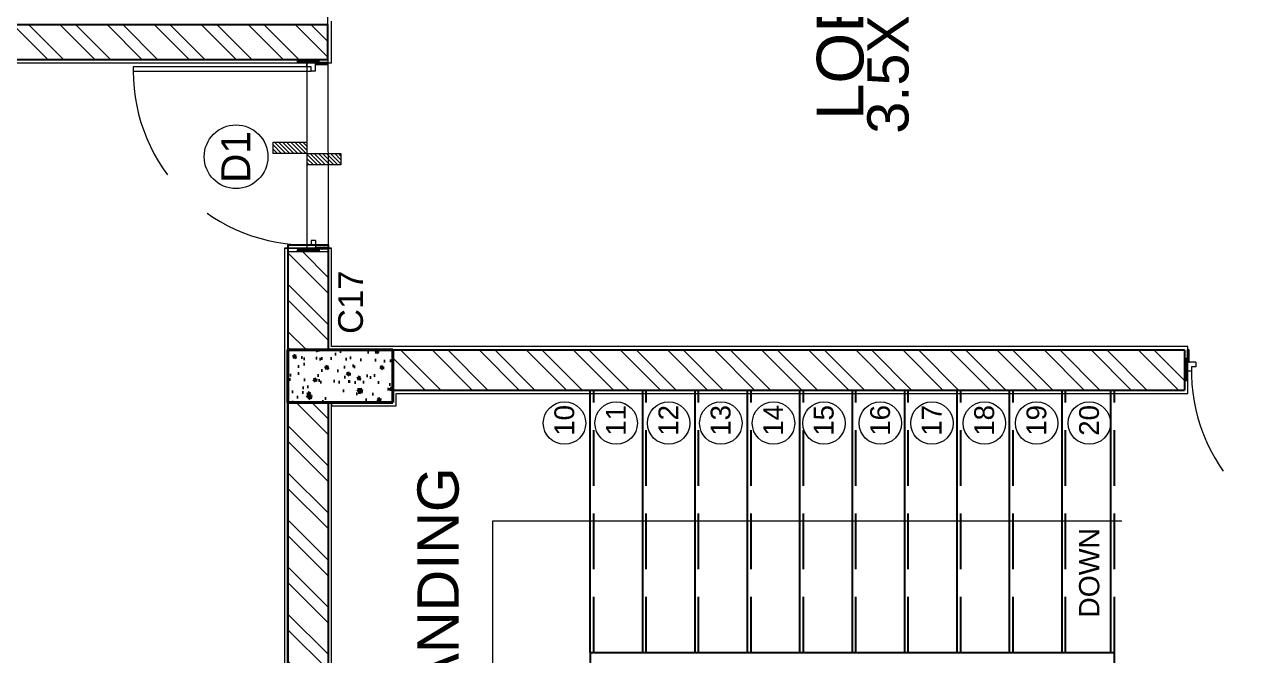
# Model space of a CAD drawing. Header units: metres. Extents: x 15463 to 32022, y 1223 to 33962.
# Drawn here: x 29492.09 to 29499.05, y 4109.36 to 4112.97 of the extents above; entities that cross this region are included whole.
import ezdxf

# ---------------------------------------------------------------- set-up
doc = ezdxf.new("R2010")
doc.units = ezdxf.units.M
doc.header["$LTSCALE"] = 0.1
for name, pattern in [('DASHDOTX2', [50.8, 25.4, -12.7, 0, -12.7]), ('DASHED2', [9.525, 6.35, -3.175]), ('HIDDEN2', [4.7625, 3.175, -1.5875])]:
    doc.linetypes.add(name, pattern=pattern)
for name, color, linetype, lineweight in [('CENTERLINE', 251, 'DASHDOTX2', 15), ('COLUMN', 7, 'Continuous', 40), ('DOOR', 7, 'Continuous', 20), ('HATCH', 250, 'Continuous', 13), ('LEVEL', 251, 'Continuous', 13), ('NAMES', 252, 'Continuous', 15), ('PLASTER', 252, 'Continuous', 15)]:
    doc.layers.add(name, color=color, linetype=linetype, lineweight=lineweight)
doc.styles.get("Standard").update_dxf_attribs({"font": 'arial.ttf'})
pattern_1 = [(135, (29569.4144, 3572.19952), (-0.13470384, -0.13470384), []), (135, (29569.4144, 3572.28933), (-0.13470384, -0.13470384), [])]

msp = doc.modelspace()

# ---------------------------------------------------------------- hatches: boundary and pattern name
h = msp.add_hatch()
h.set_pattern_fill('ANSI31', color=256, scale=0.002, angle=270)
h.set_pattern_definition([(315, (29419.516314, 4312.467492), (0.00449012806, 0.00449012806), [])])
h.paths.add_polyline_path([(29493.7785, 4111.6745), (29493.7785, 4111.6865), (29493.6579, 4111.6865, 1), (29493.6579, 4111.6745)])
h.paths.add_polyline_path([(29493.8278, 4111.6865), (29493.8278, 4111.6985), (29493.7567, 4111.6985), (29493.7567, 4111.6865)])
h.paths.add_polyline_path([(29493.7567, 4112.755), (29493.7567, 4112.743), (29493.8278, 4112.743), (29493.8278, 4112.755)])
h.paths.add_polyline_path([(29493.6579, 4112.767, 1), (29493.6579, 4112.755), (29493.7785, 4112.755), (29493.7785, 4112.767)])
h = msp.add_hatch()
h.set_pattern_fill('ANSI31', color=256, scale=0.002)
h.set_pattern_definition([(45, (29301.181298, 4034.7000544), (-0.00449012806, 0.00449012806), [])])
h.paths.add_polyline_path([(29498.745, 4110.9407, -1), (29498.733, 4110.9407), (29498.733, 4111.0612), (29498.745, 4111.0612)])
h.paths.add_polyline_path([(29498.757, 4111.0395), (29498.745, 4111.0395), (29498.745, 4111.1106), (29498.757, 4111.1106)])
h.paths.add_polyline_path([(29499.8134, 4111.0395), (29499.8014, 4111.0395), (29499.8014, 4111.1106), (29499.8134, 4111.1106)])
h.paths.add_polyline_path([(29499.8254, 4110.9407, -1), (29499.8134, 4110.9407), (29499.8134, 4111.0612), (29499.8254, 4111.0612)])
at = {"layer": 'COLUMN'}
h = msp.add_hatch(dxfattribs=at)
h.set_pattern_fill('AR-CONC', color=256, scale=0.001, angle=90)
h.set_pattern_definition([(140, (29512.44359, 4038.73447), (0.0159391, 0.18218467), [0.01905, -0.20955]), (85, (29512.44359, 4038.73447), (-0.19105685, -0.0352434), [0.01524, -0.1676406]), (190.45144, (29512.44492, 4038.74966), (-0.17511775, 0.14694125), [0.01619, -0.17809024]), (136.1842, (29512.3928, 4038.73447), (0.0420423, 0.27107904), [0.028575, -0.314325]), (186.63556, (29512.3963, 4038.75706), (-0.2474261, 0.2374041), [0.024285, -0.2671356]), (81.18415, (29512.3928, 4038.73447), (-0.2474261, 0.2374041), [0.02286, -0.2514597]), (111, (29512.40549, 4038.75987), (0.1022652, 0.1516144), [0.01905, -0.20955]), (56, (29512.40549, 4038.75987), (-0.18418797, 0.06180203), [0.01524, -0.16764]), (161.45145, (29512.41401, 4038.7725), (-0.08192277, 0.2134164), [0.01619, -0.17808994]), (127.5, (29512.44359, 4038.734474), (-0.08455504, 0.003088603), [0, -0.165608, 0, -0.17018, 0, -0.168275]), (97.5, (29512.44359, 4038.73447), (-0.10018057, 0.06681966), [0, -0.097028, 0, -0.161798, 0, -0.064135]), (57.5, (29512.44359, 4038.67783), (0.005728744, 0.135590595), [0, -0.0635, 0, -0.19812, 0, -0.26289]), (47.5, (29512.44359, 4038.65243), (-0.0254265, 0.14812918), [0, -0.08255, 0, -0.131572, 0, -0.18669])])
h.paths.add_polyline_path([(29493.5992, 4111.1106), (29493.5992, 4110.8106), (29494.1992, 4110.8106), (29494.1992, 4111.1106)])
at = {"layer": 'HATCH'}
h = msp.add_hatch(dxfattribs=at)
h.set_pattern_fill('ANSI32', color=256, scale=0.02, angle=90)
h.set_pattern_definition(pattern_1)
h.paths.add_polyline_path([(29488.6485, 4103.6368), (29488.6485, 4103.4068), (29492.2085, 4103.4068), (29492.2085, 4103.6368)])
h.paths.add_polyline_path([(29488.0485, 4104.4888), (29488.0485, 4103.7068), (29488.2785, 4103.7068), (29488.2785, 4104.4888)])
h.paths.add_polyline_path([(29488.0485, 4106.7707), (29488.0485, 4105.9888), (29488.2785, 4105.9888), (29488.2785, 4106.7707)])
h.paths.add_polyline_path([(29488.0485, 4107.5747), (29488.0485, 4107.0707), (29488.2785, 4107.0707), (29488.2785, 4107.5747)])
h.paths.add_polyline_path([(29488.0485, 4109.0807), (29488.0485, 4108.5768), (29488.2785, 4108.5768), (29488.2785, 4109.0807)])
h.paths.add_polyline_path([(29488.6485, 4106.8907), (29488.6485, 4106.7707), (29491.2785, 4106.7707), (29491.2785, 4107.3879), (29491.1585, 4107.3879), (29491.1585, 4106.8907)])
h.paths.add_polyline_path([(29489.2785, 4109.2707), (29489.2785, 4109.8957), (29489.0485, 4109.8957), (29489.0485, 4109.3807), (29488.6485, 4109.3807), (29488.6485, 4109.1507), (29489.2785, 4109.1507), (29491.1585, 4109.1507), (29491.1585, 4108.3879), (29491.2785, 4108.3879), (29491.2785, 4109.2707)])
h.paths.add_polyline_path([(29489.0485, 4112.7207), (29489.0485, 4112.0957), (29489.2785, 4112.0957), (29489.2785, 4112.7207)])
h.paths.add_polyline_path([(29488.0485, 4113.0007), (29488.0485, 4112.7406), (29489.0485, 4112.7406), (29489.0485, 4113.0007)])
h.paths.add_polyline_path([(29489.0485, 4113.6456), (29489.0485, 4113.0207), (29489.2785, 4113.0207), (29489.2785, 4113.6456)])
h.paths.add_polyline_path([(29488.6485, 4116.5906), (29488.6485, 4116.3606), (29489.0485, 4116.3606), (29489.0485, 4115.8456), (29489.2785, 4115.8456), (29489.2785, 4116.4706), (29491.2785, 4116.4706), (29491.2785, 4117.3535), (29491.1585, 4117.3535), (29491.1585, 4116.5906), (29489.2785, 4116.5906)])
h.paths.add_polyline_path([(29488.0485, 4117.1645), (29488.0485, 4116.6606), (29488.2785, 4116.6606), (29488.2785, 4117.1645)])
h.paths.add_polyline_path([(29488.0485, 4118.6706), (29488.0485, 4118.1667), (29488.2785, 4118.1667), (29488.2785, 4118.6706)])
h.paths.add_polyline_path([(29488.0485, 4119.7526), (29488.0485, 4119.6107), (29488.0485, 4118.9706), (29488.2785, 4118.9706), (29488.2785, 4119.7526)])
h.paths.add_polyline_path([(29488.6485, 4118.9706), (29488.6485, 4118.8506), (29491.1585, 4118.8506), (29491.1585, 4118.3535), (29491.2785, 4118.3535), (29491.2785, 4118.9706)])
h.paths.add_polyline_path([(29488.0485, 4122.0356), (29488.0485, 4121.2526), (29488.2785, 4121.2526), (29488.2785, 4122.0356)])
h.paths.add_polyline_path([(29488.6485, 4122.3356), (29488.6485, 4122.1056), (29492.2085, 4122.1056), (29492.2085, 4122.3356)])
h.paths.add_polyline_path([(29492.5085, 4119.9503), (29492.5085, 4121.7356), (29492.2785, 4121.7356), (29492.2785, 4117.4602), (29492.3984, 4117.4602), (29492.3985, 4118.7907), (29492.6988, 4118.7907), (29492.6988, 4119.0207), (29492.5085, 4119.0207), (29492.5085, 4119.7203), (29493.5992, 4119.7203), (29493.5992, 4119.0207), (29493.2988, 4119.0207), (29493.2988, 4118.7907), (29493.5292, 4118.7907), (29493.5292, 4118.9855), (29493.8292, 4118.9855), (29493.8292, 4119.9503)])
h.paths.add_polyline_path([(29489.6485, 4112.9706), (29489.6485, 4112.7707), (29493.8278, 4112.7707), (29493.8278, 4112.9706), (29493.5978, 4112.9706)])
h = msp.add_hatch(dxfattribs=at)
h.set_pattern_fill('ANSI32', color=256, scale=0.02, angle=90)
h.set_pattern_definition(pattern_1)
h.paths.add_polyline_path([(29493.8292, 4117.01), (29493.8292, 4118.3855), (29493.5992, 4118.3855), (29493.5992, 4116.5904), (29493.4485, 4116.5904), (29493.2377, 4116.5904), (29492.3983, 4116.5906), (29492.3983, 4116.6602), (29492.2785, 4116.6602), (29492.2785, 4116.4706), (29493.5992, 4116.4706), (29493.5992, 4115.232), (29493.8292, 4115.232), (29493.8292, 4116.78), (29494.8792, 4116.78), (29494.8792, 4114.862), (29494.5822, 4114.862), (29494.5822, 4114.712), (29494.5822, 4114.632), (29495.1576, 4114.632), (29495.1576, 4114.862), (29495.0292, 4114.862), (29495.0292, 4116.78), (29496.0292, 4116.78), (29496.0292, 4117.01)])
h.paths.add_polyline_path([(29496.0292, 4114.862), (29495.8576, 4114.862), (29495.8576, 4114.632), (29496.5058, 4114.632), (29496.5058, 4114.862)])
h.paths.add_polyline_path([(29497.7592, 4114.862), (29497.661, 4114.862), (29497.661, 4114.632), (29498.2182, 4114.632), (29498.2182, 4114.862), (29498.0592, 4114.862)])
h.paths.add_polyline_path([(29493.5992, 4110.8106), (29493.5992, 4109.2707), (29492.2785, 4109.2707), (29492.2785, 4109.0812), (29492.3983, 4109.0812), (29492.3983, 4109.1507), (29493.2377, 4109.1507), (29493.2377, 4109.1509), (29493.5992, 4109.1509), (29493.5992, 4108.1506), (29493.8292, 4108.1506), (29493.8292, 4110.8106)])
h.paths.add_polyline_path([(29493.5992, 4111.6707), (29493.5992, 4111.1106), (29493.8292, 4111.1106), (29493.8292, 4111.6707)])
h.paths.add_polyline_path([(29493.5992, 4107.5506), (29493.5992, 4106.9495), (29493.2988, 4106.9495), (29493.2988, 4106.7195), (29493.5992, 4106.7195), (29493.5992, 4106.0195), (29492.5085, 4106.0195), (29492.5085, 4106.7195), (29492.6988, 4106.7195), (29492.6988, 4106.9495), (29492.3985, 4106.9495), (29492.3985, 4108.2812), (29492.2785, 4108.2812), (29492.2785, 4104.0068), (29492.5085, 4104.0068), (29492.5085, 4105.7712), (29493.8292, 4105.7712), (29493.8292, 4107.5506)])
h = msp.add_hatch(dxfattribs=at)
h.set_pattern_fill('ANSI32', color=256, scale=0.02, angle=90)
h.set_pattern_definition(pattern_1)
h.paths.add_polyline_path([(29494.1992, 4111.1106), (29494.1992, 4110.8806), (29498.7292, 4110.8806), (29498.7292, 4111.1106)])
at = {"layer": 'LEVEL'}
h = msp.add_hatch(dxfattribs=at)
h.set_pattern_fill('ANSI31', color=256, scale=0.02, angle=90)
h.set_pattern_definition([(135, (29569.414394, 3572.19952), (-0.0449012806, -0.0449012806), [])])
h.paths.add_polyline_path([(29488.2785, 4112.7406), (29488.2785, 4109.3807), (29488.6485, 4109.3807), (29489.0485, 4109.3807), (29489.0485, 4109.9098), (29489.0769, 4109.9098), (29489.0769, 4112.0816), (29489.0643, 4112.0816), (29489.0555, 4112.0816, -1), (29489.0555, 4112.0936), (29489.0485, 4112.0957), (29489.0485, 4112.7406)])
h.paths.add_polyline_path([(29488.8582, 4110.274), (29488.8582, 4109.6478), (29488.3966, 4109.6478), (29488.3966, 4110.274)], flags=16)
h.paths.add_polyline_path([(29488.2785, 4116.3606), (29488.2785, 4113.0007), (29489.0485, 4113.0007), (29489.0485, 4113.0207), (29489.0485, 4113.6456), (29489.0555, 4113.6478, -1), (29489.0555, 4113.6598), (29489.0769, 4113.6598), (29489.0769, 4115.8315), (29489.0555, 4115.8315, -1), (29489.0555, 4115.8435), (29489.0485, 4115.8456), (29489.0485, 4116.3606)])
h.paths.add_polyline_path([(29488.8526, 4113.934), (29488.8526, 4113.3077), (29488.391, 4113.3077), (29488.391, 4113.934)], flags=16)
h.paths.add_polyline_path([(29505.0092, 4103.4068), (29505.0092, 4103.4452), (29504.6092, 4103.4452), (29504.6092, 4102.8402), (29504.6021, 4102.8381, -1), (29504.6021, 4102.8261), (29504.5808, 4102.8261), (29504.5808, 4102.7961), (29504.5808, 4101.3544), (29504.6021, 4101.3544, -1), (29504.6021, 4101.3424), (29504.6092, 4101.3402), (29504.6092, 4100.5552), (29505.3792, 4100.5552), (29505.3792, 4103.4068)])
h.paths.add_polyline_path([(29505.2472, 4101.3086), (29505.2472, 4100.6823), (29504.7856, 4100.6823), (29504.7856, 4101.3086)], flags=16)
h.paths.add_polyline_path([(29504.6092, 4112.7555), (29504.6092, 4112.7203), (29504.6092, 4112.0878), (29504.6021, 4112.0856, -1), (29504.6021, 4112.0736), (29504.5808, 4112.0736), (29504.5808, 4109.9019), (29504.6021, 4109.9019, -0.414214), (29504.6081, 4109.8959), (29504.6092, 4109.9603), (29504.6092, 4109.3652), (29505.3792, 4109.3652), (29505.3792, 4112.7555)])
h.paths.add_polyline_path([(29505.2419, 4110.1777), (29505.2419, 4109.5514), (29504.7803, 4109.5514), (29504.7803, 4110.1777)], flags=16)
h.paths.add_polyline_path([(29505.0092, 4116.3755), (29504.6092, 4116.3755), (29504.6092, 4115.8529), (29504.6021, 4115.8508, -1), (29504.6021, 4115.8388), (29504.5808, 4115.8388), (29504.5808, 4113.667), (29504.6021, 4113.667, -1), (29504.6021, 4113.655), (29504.6092, 4113.6529), (29504.6092, 4112.9852), (29505.3792, 4112.9852), (29505.3792, 4116.3755)])
h.paths.add_polyline_path([(29505.253, 4113.8679), (29505.253, 4113.2416), (29504.7914, 4113.2416), (29504.7914, 4113.8679)], flags=16)
h.paths.add_polyline_path([(29504.6092, 4125.1855), (29504.6092, 4125.1155), (29504.6092, 4124.4005), (29504.6021, 4124.3983, -1), (29504.6021, 4124.3863), (29504.5808, 4124.3863), (29504.5808, 4122.9146), (29504.5934, 4122.9146), (29504.6021, 4122.9146, -1), (29504.6021, 4122.9026), (29504.6092, 4122.9005), (29504.6092, 4122.2955), (29505.0092, 4122.2955), (29505.0092, 4122.3356), (29505.3792, 4122.3356), (29505.3792, 4125.1855)])
h.paths.add_polyline_path([(29505.2257, 4123.1029), (29505.2257, 4122.4766), (29504.7641, 4122.4766), (29504.7641, 4123.1029)], flags=16)
h.paths.add_polyline_path([(29505.1754, 4122.7839), (29505.1754, 4123.0876), (29505.0263, 4123.0876), (29505.0263, 4122.7839)], flags=8)
h.paths.add_polyline_path([(29505.1754, 4122.5044), (29505.1754, 4122.8006), (29505.0263, 4122.8006), (29505.0263, 4122.5044)], flags=8)
h.paths.add_polyline_path([(29504.9556, 4122.7858), (29504.9556, 4123.1103), (29504.8108, 4123.1103), (29504.8108, 4122.7858)], flags=24)
h.paths.add_polyline_path([(29504.9556, 4122.5498), (29504.9556, 4122.7549), (29504.8108, 4122.7549), (29504.8108, 4122.5498)], flags=8)
h.paths.add_polyline_path([(29505.1278, 4123.2047), (29505.1278, 4124.3039), (29504.8906, 4124.3039), (29504.8906, 4123.2047)], flags=24)
h = msp.add_hatch(dxfattribs=at)
h.set_pattern_fill('ANSI31', color=256, scale=0.0052, angle=90)
h.set_pattern_definition([(135, (29586.424849, 3777.922645), (-0.01167433296, -0.01167433296), [])])
h.paths.add_polyline_path([(29493.9017, 4112.1681), (29493.9017, 4112.2331), (29493.7067, 4112.2331), (29493.7067, 4112.1681)])
h.paths.add_polyline_path([(29493.7067, 4112.2331), (29493.7067, 4112.2981), (29493.5117, 4112.2981), (29493.5117, 4112.2331)])

# ---------------------------------------------------------------- linework, layer by layer
for p, q in [((29489.6485, 4112.9706), (29493.8278, 4112.9706)), ((29493.8278, 4112.7707), (29493.8278, 4112.9706)), ((29489.6485, 4112.7707), (29493.8278, 4112.7707)), ((29493.5992, 4111.7106), (29493.5992, 4109.2707)), ((29493.5992, 4111.7106), (29493.8292, 4111.7106)), ((29493.8292, 4111.7106), (29493.8292, 4111.1106)), ((29493.5992, 4109.2707), (29493.5992, 4111.1106)), ((29493.8292, 4111.1106), (29498.7292, 4111.1106)), ((29498.7292, 4111.1106), (29498.7292, 4110.8806)), ((29494.1992, 4110.8806), (29498.7292, 4110.8806)), ((29495.3292, 4109.3806), (29495.3292, 4110.8806)), ((29495.6292, 4109.3806), (29495.6292, 4110.8806)), ((29495.9292, 4109.3806), (29495.9292, 4110.8806)), ((29496.2292, 4109.3806), (29496.2292, 4110.8806)), ((29496.5292, 4109.3806), (29496.5292, 4110.8806)), ((29496.8292, 4109.3806), (29496.8292, 4110.8806)), ((29497.1292, 4109.3806), (29497.1292, 4110.8806)), ((29497.4292, 4109.3806), (29497.4292, 4110.8806)), ((29497.7292, 4109.3806), (29497.7292, 4110.8806)), ((29498.0292, 4109.3806), (29498.0292, 4110.8806)), ((29498.3092, 4109.3806), (29498.3092, 4110.8806)), ((29493.8292, 4110.8106), (29493.8292, 4108.1506)), ((29495.3292, 4109.3806), (29498.3292, 4109.3806)), ((29495.3292, 4109.3806), (29495.3292, 4109.2806)), ((29498.3292, 4109.2806), (29498.3292, 4109.3806))]:
    msp.add_line(p, q)
at = {"linetype": 'HIDDEN2'}
for p, q in [((29495.3492, 4109.3806), (29495.3492, 4110.8806)), ((29495.6492, 4109.3806), (29495.6492, 4110.8806)), ((29495.9492, 4109.3806), (29495.9492, 4110.8806)), ((29496.2492, 4109.3806), (29496.2492, 4110.8806)), ((29496.5492, 4109.3806), (29496.5492, 4110.8806)), ((29496.8492, 4109.3806), (29496.8492, 4110.8806)), ((29497.1492, 4109.3806), (29497.1492, 4110.8806)), ((29497.4492, 4109.3806), (29497.4492, 4110.8806)), ((29497.7492, 4109.3806), (29497.7492, 4110.8806)), ((29498.0492, 4109.3806), (29498.0492, 4110.8806)), ((29498.3292, 4109.3806), (29498.3292, 4110.8806))]:
    msp.add_line(p, q, dxfattribs=at)
at = {"layer": 'COLUMN'}
for p, q in [((29493.5992, 4111.1106), (29493.5992, 4110.8106)), ((29494.1992, 4111.1106), (29493.5992, 4111.1106)), ((29494.1992, 4110.8106), (29494.1992, 4111.1106)), ((29493.5992, 4110.8106), (29494.1992, 4110.8106))]:
    msp.add_line(p, q, dxfattribs=at)
at = {"layer": 'DOOR'}
for p, q in [((29493.8278, 4112.9706), (29493.5978, 4112.9706)), ((29493.7317, 4112.73), (29492.7137, 4112.73)), ((29492.7137, 4112.73), (29492.7137, 4112.705)), ((29493.8278, 4112.7707), (29493.5978, 4112.7707)), ((29493.7785, 4112.767), (29493.6579, 4112.767)), ((29493.8278, 4112.755), (29493.6579, 4112.755)), ((29493.7067, 4112.73), (29493.7067, 4112.755)), ((29493.7317, 4112.73), (29493.7067, 4112.73)), ((29493.7317, 4112.705), (29493.7317, 4112.73)), ((29493.7567, 4112.705), (29493.7567, 4112.755)), ((29493.7567, 4112.755), (29493.7567, 4112.743)), ((29493.7567, 4112.743), (29493.8278, 4112.743)), ((29493.7785, 4112.755), (29493.7785, 4112.767)), ((29493.8278, 4112.743), (29493.8278, 4112.755)), ((29492.7137, 4112.705), (29493.7317, 4112.705)), ((29493.7567, 4112.705), (29493.7317, 4112.705)), ((29493.8278, 4111.6865), (29493.6579, 4111.6865)), ((29493.7317, 4111.7115), (29493.7067, 4111.7115)), ((29493.7067, 4111.7115), (29493.7067, 4111.6865)), ((29493.7567, 4111.7365), (29493.7317, 4111.7365)), ((29493.7317, 4111.7365), (29493.7317, 4111.7115)), ((29493.7567, 4111.7365), (29493.7567, 4111.6865)), ((29493.7567, 4111.6865), (29493.7567, 4111.6985)), ((29493.7567, 4111.6985), (29493.8278, 4111.6985)), ((29493.7785, 4111.6865), (29493.7785, 4111.6745)), ((29493.8278, 4111.6985), (29493.8278, 4111.6865)), ((29493.8278, 4111.6707), (29493.5978, 4111.6707)), ((29493.8278, 4111.6707), (29493.5978, 4111.6707)), ((29493.7785, 4111.6745), (29493.6579, 4111.6745)), ((29498.7326, 4111.0612), (29498.7326, 4110.9407)), ((29498.7446, 4111.0612), (29498.7326, 4111.0612)), ((29498.7446, 4111.1106), (29498.7446, 4110.9407)), ((29498.7566, 4111.1106), (29498.7446, 4111.1106)), ((29498.7566, 4111.0395), (29498.7566, 4111.1106)), ((29498.7946, 4111.0395), (29498.7446, 4111.0395)), ((29498.7446, 4111.0395), (29498.7566, 4111.0395)), ((29498.7696, 4110.9895), (29498.7446, 4110.9895)), ((29498.7946, 4111.0145), (29498.7696, 4111.0145)), ((29498.7696, 4111.0145), (29498.7696, 4110.9895)), ((29498.7946, 4111.0395), (29498.7946, 4111.0145))]:
    msp.add_line(p, q, dxfattribs=at)
for centre, start, end in [((29493.6579, 4112.761), 90, 270), ((29493.6579, 4111.6805), 90, 270), ((29498.7386, 4110.9407), 180, 0)]:
    msp.add_arc(centre, 0.006, start, end, dxfattribs=at)
at = {"layer": 'DOOR', "linetype": 'DASHED2'}
for centre, start, end in [((29493.7074, 4112.705), 180, 271.39883), ((29499.7634, 4110.9902), 178.60117, 270)]:
    msp.add_arc(centre, 0.9937, start, end, dxfattribs=at)
at = {"layer": 'LEVEL'}
for p, q in [((29493.8278, 4112.9706), (29493.8292, 4114.0307)), ((29493.7067, 4112.755), (29493.7067, 4111.7112)), ((29493.8278, 4112.7707), (29493.8292, 4111.7106)), ((29493.5117, 4112.2981), (29493.7067, 4112.2981)), ((29493.5117, 4112.2981), (29493.5117, 4112.2331)), ((29493.7067, 4112.2331), (29493.5117, 4112.2331)), ((29493.7067, 4112.2331), (29493.9017, 4112.2331)), ((29493.9017, 4112.2331), (29493.9017, 4112.1681)), ((29493.9017, 4112.1681), (29493.7067, 4112.1681)), ((29498.3719, 4110.1306), (29494.77, 4110.1306)), ((29494.77, 4110.1306), (29494.77, 4108.5306))]:
    msp.add_line(p, q, dxfattribs=at)
for centre, radius in [((29493.302, 4112.2152), 0.1822), ((29495.182, 4110.6921), 0.1214), ((29495.4772, 4110.6921), 0.1214), ((29495.7777, 4110.6921), 0.1214), ((29496.0765, 4110.6921), 0.1214), ((29496.3777, 4110.6921), 0.1214), ((29496.6665, 4110.6921), 0.1214), ((29496.9892, 4110.6921), 0.1214), ((29497.2844, 4110.6921), 0.1214), ((29497.5849, 4110.6921), 0.1214), ((29497.8838, 4110.6921), 0.1214), ((29498.1849, 4110.6921), 0.1214)]:
    msp.add_circle(centre, radius, dxfattribs=at)
at = {"layer": 'PLASTER'}
for p, q in [((29493.8478, 4112.9706), (29493.8478, 4112.9906)), ((29493.8478, 4112.7507), (29493.8478, 4112.9706)), ((29493.8478, 4112.7507), (29489.6678, 4112.7507)), ((29493.5992, 4111.6917), (29493.5792, 4111.6917)), ((29493.5792, 4111.6917), (29493.5792, 4111.1317)), ((29493.5992, 4111.6907), (29493.5792, 4111.6907)), ((29493.5792, 4111.6907), (29493.5792, 4109.2907)), ((29493.8483, 4111.6917), (29493.5992, 4111.6917)), ((29493.8492, 4111.6907), (29493.5992, 4111.6907)), ((29493.8492, 4111.6707), (29493.8492, 4111.6907)), ((29493.8492, 4111.1306), (29493.8492, 4111.6707)), ((29498.7492, 4111.1306), (29493.8492, 4111.1306)), ((29498.7492, 4111.1106), (29498.7492, 4111.1306)), ((29498.7492, 4110.8606), (29498.7492, 4111.1106)), ((29494.2192, 4110.7906), (29494.2192, 4110.8606)), ((29494.2192, 4110.8606), (29498.7292, 4110.8606)), ((29498.7292, 4110.8606), (29498.7492, 4110.8606)), ((29493.8492, 4108.1706), (29493.8492, 4110.8106)), ((29493.8492, 4110.8106), (29493.8492, 4110.7906)), ((29493.8492, 4110.7906), (29494.1992, 4110.7906)), ((29494.1992, 4110.7906), (29494.2192, 4110.7906)), ((29493.5792, 4110.4893), (29493.5792, 4109.2893))]:
    msp.add_line(p, q, dxfattribs=at)

# ---------------------------------------------------------------- texts
for s, height, p in [('3.5X6.0M', 0.23613, (29497.1507, 4112.3467)), ('MID LANDING', 0.236134, (29494.5761, 4108.2769))]:
    msp.add_text(s, height=height, rotation=90).set_placement(p)
at = {"layer": 'CENTERLINE', "linetype": 'ByBlock'}
msp.add_text('C17', height=0.1414, rotation=90, dxfattribs=at).set_placement((29494.028, 4111.2019))
at = {"layer": 'LEVEL'}
for s, height, p in [('D1', 0.16552, (29493.3832, 4112.066)), ('10', 0.11339, (29495.2372, 4110.6192)), ('11', 0.11339, (29495.5324, 4110.6192)), ('12', 0.11339, (29495.8329, 4110.6192)), ('13', 0.11339, (29496.1318, 4110.6192)), ('14', 0.11339, (29496.4329, 4110.6192)), ('15', 0.11339, (29496.7218, 4110.6192)), ('16', 0.11339, (29497.0445, 4110.6192)), ('17', 0.11339, (29497.3397, 4110.6192)), ('18', 0.11339, (29497.6402, 4110.6192)), ('19', 0.11339, (29497.939, 4110.6192)), ('20', 0.11339, (29498.2402, 4110.6192)), ('DOWN', 0.11596, (29498.2423, 4109.5789))]:
    msp.add_text(s, height=height, rotation=90, dxfattribs=at).set_placement(p)
at = {"layer": 'NAMES'}
msp.add_text('LOBBY', height=0.26741, rotation=90, dxfattribs=at).set_placement((29496.8928, 4112.4255))

doc.saveas('drawing.dxf')
